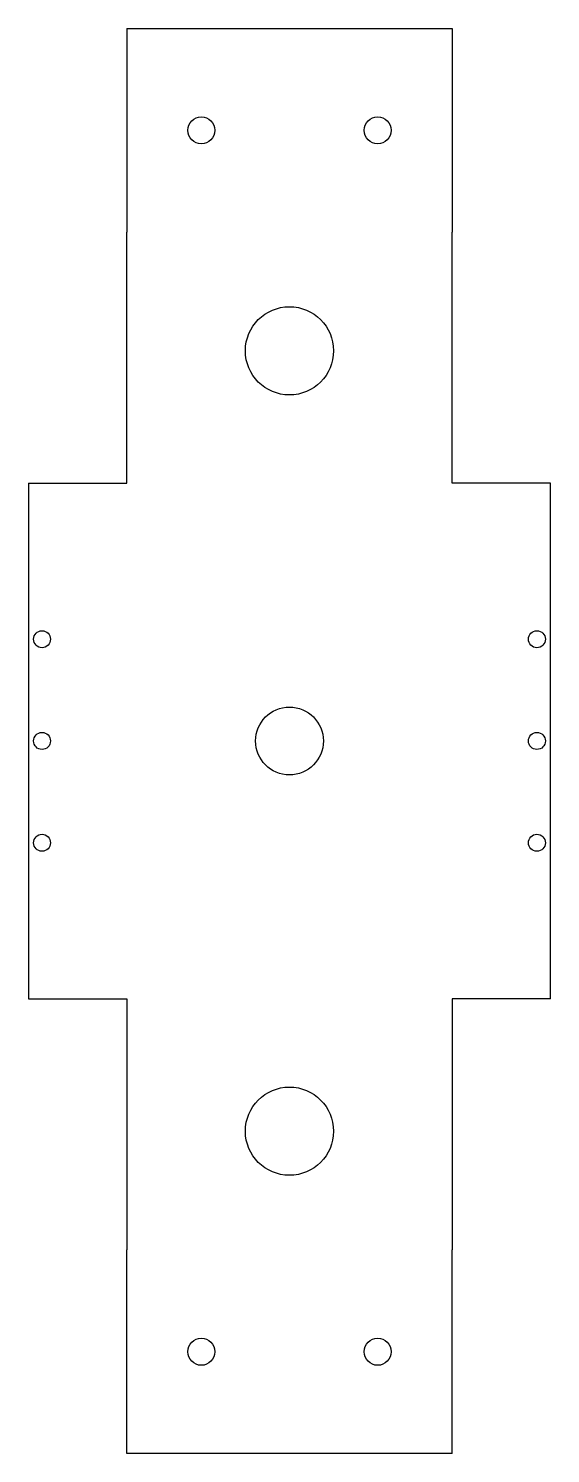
# Model space of a CAD drawing. Header units: millimetres. Extents: x 83 to 160, y 3 to 213.
import ezdxf

# ---------------------------------------------------------------- set-up
doc = ezdxf.new("R2010")
doc.units = ezdxf.units.MM
doc.layers.add('DV5_0', color=7, linetype='Continuous')

msp = doc.modelspace()

# ---------------------------------------------------------------- linework, layer by layer
at = {"layer": 'DV5_0', "color": 7, "linetype": 'Continuous'}
for p, q in [((97.38, 212.66), (97.38, 182.67)), ((97.38, 212.66), (145.38, 212.66)), ((145.38, 212.66), (145.38, 182.67)), ((97.38, 182.67), (97.38, 182.66)), ((97.38, 147.66), (97.38, 182.66)), ((145.38, 182.66), (145.38, 182.67)), ((145.38, 147.66), (145.38, 182.66)), ((97.38, 145.66), (97.38, 147.66)), ((97.38, 147.66), (97.38, 147.66)), ((145.38, 145.66), (145.38, 147.66)), ((145.38, 147.66), (145.38, 147.66)), ((82.88, 145.66), (82.88, 69.65)), ((82.88, 145.66), (97.38, 145.66)), ((159.88, 145.66), (145.38, 145.66)), ((159.88, 69.65), (159.88, 145.66)), ((82.88, 69.65), (97.38, 69.65)), ((97.38, 69.65), (97.38, 67.66)), ((145.38, 69.65), (145.38, 67.66)), ((159.88, 69.65), (145.38, 69.65)), ((97.38, 67.65), (97.38, 67.66)), ((97.38, 67.65), (97.38, 32.65)), ((145.38, 67.66), (145.38, 67.65)), ((145.38, 67.65), (145.38, 32.65)), ((97.38, 2.65), (97.38, 32.65)), ((97.38, 32.65), (97.38, 32.65)), ((145.38, 2.65), (145.38, 32.65)), ((145.38, 32.65), (145.38, 32.65)), ((145.38, 2.65), (97.38, 2.65))]:
    msp.add_line(p, q, dxfattribs=at)
for centre, radius in [((108.38, 197.66), 2), ((134.38, 197.66), 2), ((121.38, 165.16), 6.5), ((84.88, 122.66), 1.25), ((157.88, 122.66), 1.25), ((121.38, 107.66), 5), ((84.88, 107.66), 1.25), ((157.88, 107.66), 1.25), ((84.88, 92.66), 1.25), ((157.88, 92.66), 1.25), ((121.38, 50.15), 6.5), ((108.38, 17.65), 2), ((134.38, 17.65), 2)]:
    msp.add_circle(centre, radius, dxfattribs=at)

doc.saveas('drawing.dxf')
